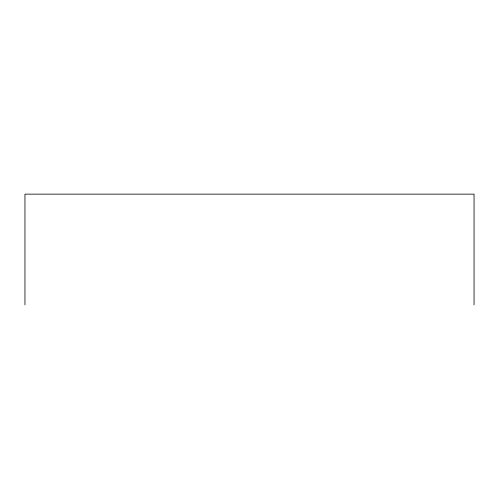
<?xml version="1.0" encoding="UTF-8"?>
<svg xmlns="http://www.w3.org/2000/svg" width="499" height="499" viewBox="0 0 499 499"><rect width="100%" height="100%" fill="white"/><g stroke="black" fill="none" stroke-linecap="round" stroke-linejoin="round"><path stroke-width="0.75" d="M474.05 304.852L474.05 194.148L24.95 194.148L24.95 304.852"/></g></svg>
